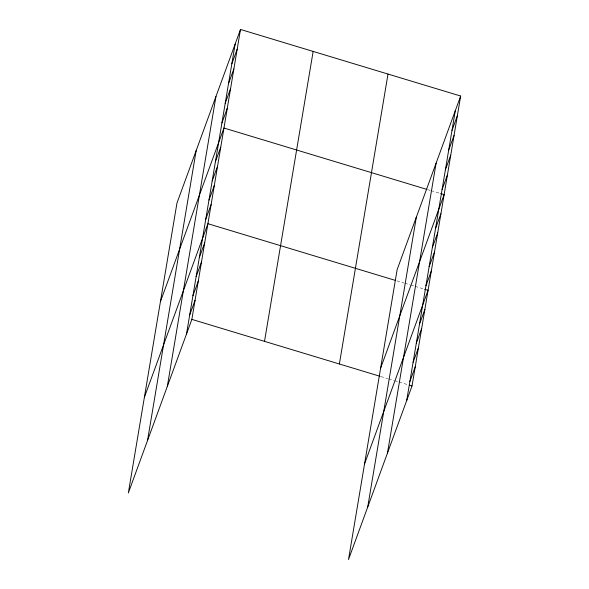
<?xml version="1.0" encoding="UTF-8"?>
<svg xmlns="http://www.w3.org/2000/svg" width="589" height="589" viewBox="0 0 589 589"><rect width="100%" height="100%" fill="white"/><g stroke="black" fill="none" stroke-linecap="round" stroke-linejoin="round"><path stroke-width="0.44" stroke-dasharray="2.94 2.21" d="M427.695 189.643L430.287 190.424M431.155 190.689L440.668 193.567M396.942 280.872L403.863 282.963M404.724 283.228L409.915 284.796M410.776 285.054L414.236 286.099M415.105 286.364L423.756 288.978M380.892 376.548L387.812 378.639M388.674 378.904L393.864 380.472M394.733 380.73L398.193 381.782M399.055 382.04L407.706 384.654"/><path stroke-width="0.88" d="M147.53 440.506L196.166 150.578M167.313 386.465L215.942 96.537M186.507 334.007L235.144 44.079M240.496 29.45L176.972 203.036L128.336 492.964L191.859 319.378L240.496 29.45L460.664 96.036L412.028 385.964L348.504 559.55L397.141 269.622L460.664 96.036M264.513 341.355L313.149 51.427M339.374 363.995L388.011 74.059M367.705 507.092L416.335 217.164M387.481 453.051L436.118 163.124M406.675 400.594L455.312 110.666M231.83 63.796L237.19 49.167M228.525 83.505L233.877 68.884M225.219 103.222L230.571 88.593M221.913 122.939L227.266 108.31M160.436 301.612L223.96 128.027L426.826 189.378M215.397 161.791L220.75 147.162M212.187 180.926L217.54 166.297M208.977 200.061L214.33 185.432M205.767 219.196L211.12 204.567M144.386 397.288L207.91 223.702L395.212 280.349M199.347 257.467L204.7 242.837M196.137 276.602L201.49 261.972M192.927 295.737L198.279 281.108M189.717 314.872L195.069 300.243M452.006 130.383L457.358 115.753M448.693 150.092L454.053 135.47M445.387 169.809L450.74 155.179M442.081 189.525L447.434 174.896M380.604 368.199L444.128 194.613L440.668 193.567M435.565 228.377L440.918 213.748M432.355 247.513L437.708 232.883M429.145 266.648L434.498 252.018M425.935 285.783L431.288 271.154M364.554 463.874L428.078 290.289L424.617 289.243M419.515 324.053L424.868 309.424M416.305 343.188L421.658 328.559M413.095 362.323L418.448 347.694M409.885 381.458L415.238 366.829M191.859 319.378L380.023 376.283M409.436 385.177L412.028 385.964"/></g></svg>
